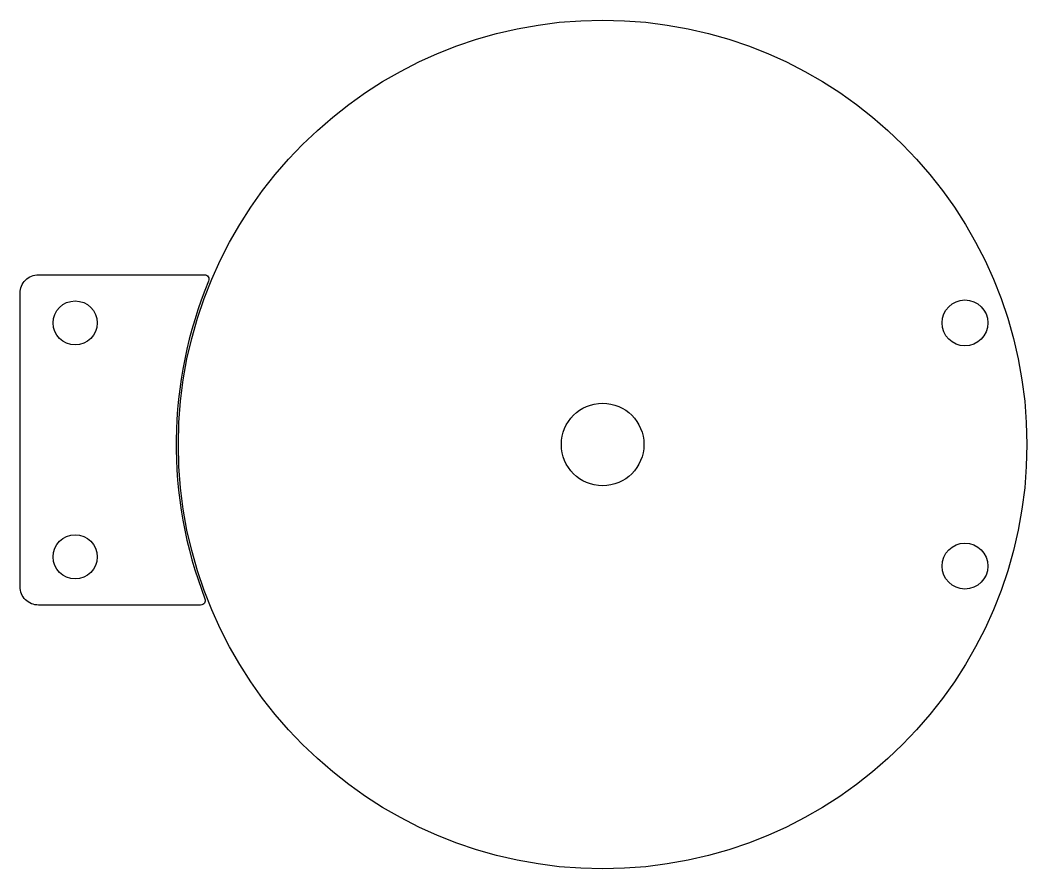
# Model space of a CAD drawing. Header units: millimetres. Extents: x -63 to 46, y -46 to 46.
import ezdxf

# ---------------------------------------------------------------- set-up
doc = ezdxf.new("R2010")
doc.units = ezdxf.units.MM
doc.layers.get('0').update_dxf_attribs({"linetype": 'CONTINUOUS'})

msp = doc.modelspace()

# ---------------------------------------------------------------- linework, layer by layer
msp.add_lwpolyline([(-43.42, 18.5, -0.534613), (-42.95, 17.81, 0.193126), (-43.35, -16.82, -0.527266), (-43.82, -17.5), (-61.5, -17.5, -0.414214), (-63.5, -15.5), (-63.5, 16.5, -0.414214), (-61.5, 18.5)], format="xyb", close=True)
for centre, radius in [((0, 0), 46.25), ((-57.5, 13.25), 2.4), ((39.5, 13.25), 2.5), ((0, 0), 4.5), ((-57.5, -12.25), 2.4), ((39.5, -13.25), 2.5)]:
    msp.add_circle(centre, radius)

doc.saveas('drawing.dxf')
